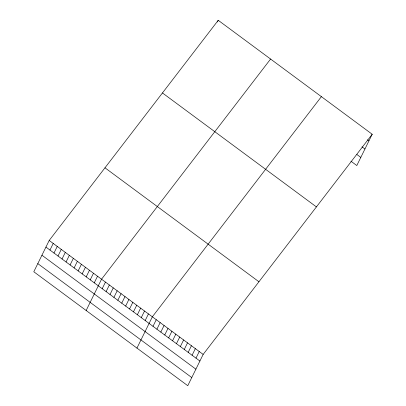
<?xml version="1.0" encoding="UTF-8"?>
<svg xmlns="http://www.w3.org/2000/svg" width="406" height="406" viewBox="0 0 406 406"><rect width="100%" height="100%" fill="white"/><g stroke="black" fill="none" stroke-linecap="round" stroke-linejoin="round"><path stroke-width="0.61" d="M49.197 240.464L33.799 271.751L187.765 385.7L203.157 354.413L372.2 134.249L218.235 20.3L49.197 240.464L203.157 354.413M49.968 250.06L53.222 243.443M53.993 253.039L57.251 246.422M58.022 256.019L61.276 249.401M62.047 259.003L65.305 252.38M66.071 261.982L69.33 255.364M70.101 264.961L73.359 258.343M74.125 267.94L77.384 261.322M78.155 270.924L81.413 264.301M82.179 273.903L85.438 267.285M86.209 276.882L89.462 270.264M90.233 279.861L93.492 273.243M217.423 21.954L218.235 20.3M94.263 282.845L97.516 276.222M86.148 310.494L101.546 279.206L270.584 59.043M102.195 288.717L105.453 282.099M106.103 291.609L109.361 284.987M110.011 294.502L113.269 287.879M113.919 297.395L117.177 290.772M117.831 300.288L121.084 293.665M121.739 303.18L124.992 296.558M125.647 306.073L128.9 299.45M129.555 308.961L132.813 302.343M133.462 311.854L136.72 305.236M137.37 314.746L140.628 308.129M141.278 317.639L144.536 311.021M145.186 320.532L148.444 313.914M136.954 348.094L152.351 316.807L321.39 96.648M153.001 326.317L156.259 319.7M156.914 329.21L160.167 322.592M160.822 332.103L164.075 325.485M164.729 334.996L167.988 328.378M168.637 337.888L171.895 331.271M172.545 340.781L175.803 334.163M176.453 343.674L179.711 337.056M180.36 346.567L183.619 339.949M184.268 349.459L187.526 342.842M188.176 352.352L191.434 345.734M192.089 355.245L195.342 348.627M195.996 358.138L199.25 351.52M372.2 134.249L356.803 165.536L350.941 161.202M367.476 139.786L368.942 140.867M362.005 146.84L364.938 149.007M356.899 154.503L360.807 157.396M162.456 92.954L316.416 206.903M104.981 167.81L258.942 281.759M45.939 247.081L199.904 361.03M41.935 255.222L195.895 369.171M37.809 263.611L191.769 377.56"/></g></svg>
